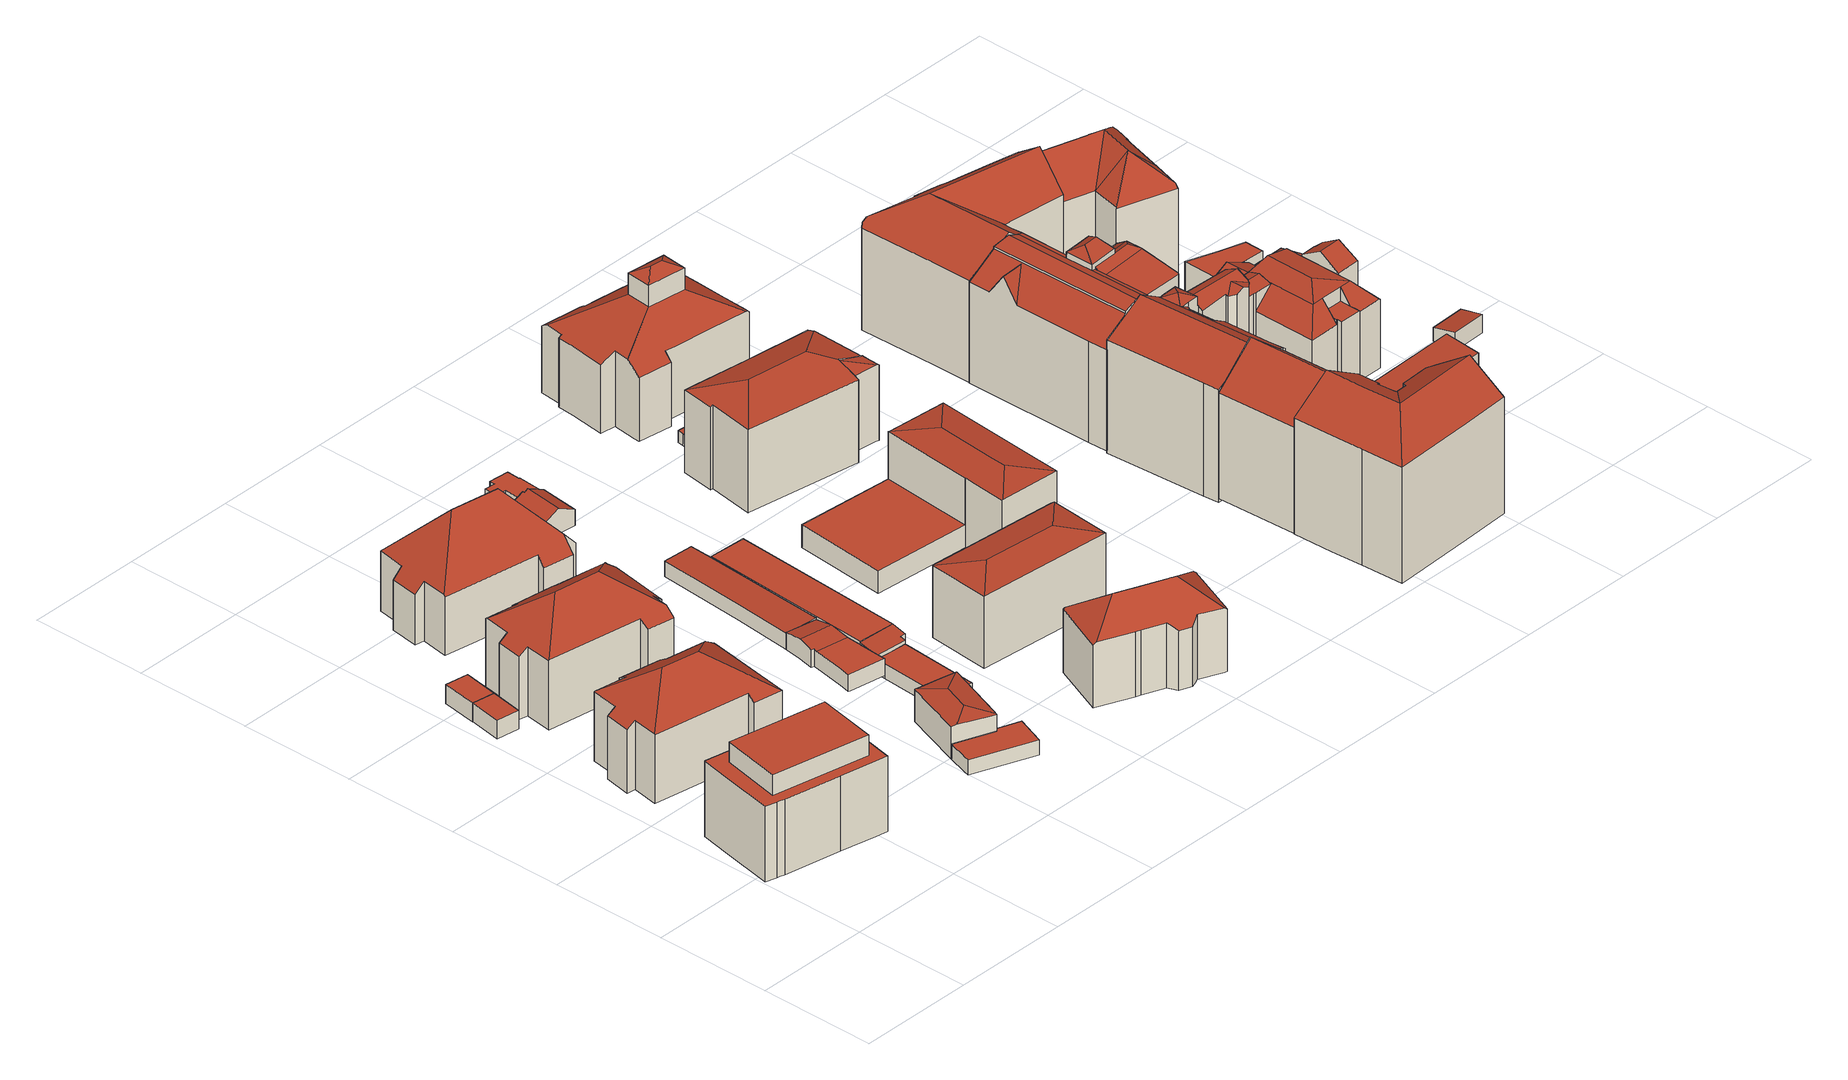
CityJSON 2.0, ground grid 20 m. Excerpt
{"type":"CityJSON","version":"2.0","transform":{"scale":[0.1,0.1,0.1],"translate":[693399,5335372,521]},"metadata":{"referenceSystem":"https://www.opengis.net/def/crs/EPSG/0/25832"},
"CityObjects":{
"building1":{"type":"Building","attributes":{"Gemeindeschluessel":"09162000","HoeheDach":"537.897","HoeheGrund":"521.420","Methode":"2000","NiedrigsteTraufeDesGebaeudes":"534.390","Geometrietyp2DReferenz":"3000","function":"31001_9998","roofType":"1000","measuredHeight":16.48,"storeysAboveGround":5},"geometry":[{"type":"MultiSurface","lod":"2","boundaries":[[[0,1,2,3,4,5]],[[6,7,8,9,10,11]],[[12,13,14,15]],[[16,17,18,19]],[[20,21,2,1]],[[22,16,19,23]],[[24,25,26,27,8,7]],[[13,28,29,4,3,2,21,30,31,25,24,7,6,11,32,14],[33,34,22,23]],[[35,36,29,28,13,12]],[[14,32,11,10,37,15]],[[30,21,20,38,39,31]],[[26,25,31,39]],[[34,17,16,22]],[[23,19,18,33]],[[1,0,5,36,35,12,15,37,10,9,8,27,26,39,38,20]],[[5,4,29,36]],[[33,18,17,34]]],"semantics":{"surfaces":[{"type":"WallSurface"},{"type":"RoofSurface"},{"type":"GroundSurface"}],"values":[0,0,0,1,0,0,0,1,0,0,0,0,0,0,2,0,0]}}]},
"building2":{"type":"Building","attributes":{"Gemeindeschluessel":"09162000","HoeheDach":"523.850","HoeheGrund":"522.362","Methode":"2000","NiedrigsteTraufeDesGebaeudes":"523.850","Geometrietyp2DReferenz":"3000","function":"31001_2000","roofType":"1000","measuredHeight":1.49},"geometry":[{"type":"MultiSurface","lod":"2","boundaries":[[[40,41,42,43,44,45]],[[46,45,44,43,47,48,49]],[[50,48,47,51]],[[52,40,45,46,49,53]],[[42,41,40,52,53,50,51]],[[51,47,43,42]],[[53,49,48,50]]],"semantics":{"surfaces":[{"type":"WallSurface"},{"type":"RoofSurface"},{"type":"GroundSurface"}],"values":[0,1,0,0,2,0,0]}}]},
"building3":{"type":"Building","attributes":{"Gemeindeschluessel":"09162000","HoeheDach":"525.530","HoeheGrund":"522.280","Methode":"2000","NiedrigsteTraufeDesGebaeudes":"525.530","Geometrietyp2DReferenz":"3000","function":"31001_2000","roofType":"1000","measuredHeight":3.25,"storeysAboveGround":1},"geometry":[{"type":"MultiSurface","lod":"2","boundaries":[[[54,55,56,57]],[[58,59,55,54]],[[56,55,59,60]],[[57,56,60,61]],[[61,58,54,57]],[[61,60,59,58]]],"semantics":{"surfaces":[{"type":"WallSurface"},{"type":"RoofSurface"},{"type":"GroundSurface"}],"values":[0,0,1,0,2,0]}}]},
"building4":{"type":"Building","attributes":{"Gemeindeschluessel":"09162000","HoeheDach":"525.530","HoeheGrund":"522.249","Methode":"2000","NiedrigsteTraufeDesGebaeudes":"525.530","Geometrietyp2DReferenz":"3000","function":"31001_2000","roofType":"1000","measuredHeight":3.28,"storeysAboveGround":1},"geometry":[{"type":"MultiSurface","lod":"2","boundaries":[[[62,55,59,63]],[[63,64,65,62]],[[65,66,55,62]],[[64,67,66,65]],[[55,66,67,59]],[[63,59,67,64]]],"semantics":{"surfaces":[{"type":"WallSurface"},{"type":"GroundSurface"},{"type":"RoofSurface"}],"values":[0,1,0,0,2,0]}}]},
"building5":{"type":"Building","attributes":{"Gemeindeschluessel":"09162000","HoeheDach":"538.590","HoeheGrund":"521.950","Methode":"2000","NiedrigsteTraufeDesGebaeudes":"532.788","Geometrietyp2DReferenz":"3000","function":"31001_1000","roofType":"3200","measuredHeight":16.64,"storeysAboveGround":2},"geometry":[{"type":"MultiSurface","lod":"2","boundaries":[[[68,69,70,71]],[[72,73,74,75]],[[70,69,76,77,78,79]],[[80,81,79,78]],[[82,83,84,85]],[[86,87,83,82]],[[88,68,89,90]],[[91,71,70,79,81,92,93,94]],[[90,89,73,72]],[[73,89,68,71,91,95,74]],[[85,84,96,97]],[[88,90,72,75,98,86,82,85,97,99,100,101,102,80,78,77,76]],[[87,95,91,94,103,96,84,83]],[[94,93,101,100,99,103]],[[102,92,81,80]],[[101,93,92,102]],[[97,96,103,99]],[[76,69,68,88]],[[74,95,87,86,98,75]]],"semantics":{"surfaces":[{"type":"RoofSurface"},{"type":"WallSurface"},{"type":"GroundSurface"}],"values":[0,1,1,1,1,1,1,0,1,0,1,2,0,1,1,1,1,1,1]}}]},
"building6":{"type":"Building","attributes":{"Gemeindeschluessel":"09162000","HoeheDach":"539.049","HoeheGrund":"521.900","Methode":"1000","NiedrigsteTraufeDesGebaeudes":"532.606","Geometrietyp2DReferenz":"3000","function":"31001_1000","roofType":"3200","measuredHeight":17.15,"storeysAboveGround":2},"geometry":[{"type":"MultiSurface","lod":"2","boundaries":[[[104,105,106,107]],[[108,109,110,111]],[[112,113,105,104]],[[114,115,116,117]],[[118,119,120,121,122,106,105,113,123,124,125]],[[126,123,113,112]],[[111,110,127,128]],[[129,130,131,132,133,134]],[[135,136,137,121,120,138]],[[139,140,109,108]],[[141,142,116,115,143,138,120,119]],[[144,122,121,137]],[[127,125,124,145,146,128]],[[147,143,115,114]],[[107,106,122,144]],[[148,149,131,130]],[[131,149,150,151,141,119,118,132]],[[152,150,149,148]],[[135,138,143,147]],[[134,133,140,139]],[[114,117,153,154,152,148,130,129,134,139,108,111,128,146,145,126,112,104,107,144,137,136,135,147]],[[145,124,123,126]],[[140,133,132,118,125,127,110,109]],[[117,116,142,153]],[[151,150,152,154,153,142,141]]],"semantics":{"surfaces":[{"type":"WallSurface"},{"type":"RoofSurface"},{"type":"GroundSurface"}],"values":[0,0,0,0,1,0,0,0,0,0,1,0,0,0,0,0,1,0,0,0,2,0,1,0,0]}}]},
"building7":{"type":"Building","attributes":{"Gemeindeschluessel":"09162000","HoeheDach":"524.156","HoeheGrund":"521.640","Methode":"1000","NiedrigsteTraufeDesGebaeudes":"524.156","Geometrietyp2DReferenz":"3000","function":"31001_2000","roofType":"1000","measuredHeight":2.52},"geometry":[{"type":"MultiSurface","lod":"2","boundaries":[[[155,156,157,158]],[[159,160,161,162]],[[159,162,163,164,165,155,158,166]],[[167,156,155,165,164,168]],[[166,169,160,159]],[[158,157,169,166]],[[161,170,168,164,163,162]],[[160,169,157,156,167,168,170,161]]],"semantics":{"surfaces":[{"type":"WallSurface"},{"type":"GroundSurface"},{"type":"RoofSurface"}],"values":[0,0,1,0,0,0,0,2]}}]},
"building8":{"type":"Building","attributes":{"Gemeindeschluessel":"09162000","HoeheDach":"540.236","HoeheGrund":"522.020","Methode":"1000","NiedrigsteTraufeDesGebaeudes":"530.617","Geometrietyp2DReferenz":"3000","function":"31001_1000","roofType":"3200","measuredHeight":18.22,"storeysAboveGround":2},"geometry":[{"type":"MultiSurface","lod":"2","boundaries":[[[171,172,173,174,175,176,177,178,179,180,181,182,183,184,185,186,187,188,189,190,191,192,193,194]],[[195,196,197,198,199,200,201,202,203]],[[183,204,205,184]],[[185,206,207,186]],[[190,200,199,191]],[[179,208,209,180]],[[174,210,211,175]],[[209,208,212,213,214,196,195,215,216]],[[188,202,201,189]],[[173,217,210,174]],[[189,201,200,190]],[[176,175,211,214,213,177]],[[191,199,198,192]],[[180,209,216,181]],[[177,213,212,178]],[[216,215,204,183,182,181]],[[186,207,203,187]],[[178,212,208,179]],[[184,205,206,185]],[[187,203,202,188]],[[172,218,217,173]],[[204,215,195,203,207,206,205]],[[171,219,218,172]],[[197,220,194,193,192,198]],[[194,220,219,171]],[[214,211,210,217,218,219,220,197,196]]],"semantics":{"surfaces":[{"type":"GroundSurface"},{"type":"RoofSurface"},{"type":"WallSurface"}],"values":[0,1,2,2,2,2,2,1,2,2,2,2,2,2,2,2,2,2,2,2,2,1,2,2,2,1]}}]},
"building9":{"type":"Building","attributes":{"Gemeindeschluessel":"09162000","HoeheDach":"527.932","HoeheGrund":"521.630","Methode":"1000","NiedrigsteTraufeDesGebaeudes":"527.085","Geometrietyp2DReferenz":"3000","function":"31001_1000","roofType":"3200","measuredHeight":6.3},"geometry":[{"type":"MultiSurface","lod":"2","boundaries":[[[221,222,223,224,225,226]],[[227,228,224,229]],[[230,226,225,231,232,233,234]],[[231,228,227,235,236,232]],[[234,233,232,236,237,164]],[[223,238,229,224]],[[239,240,241,221,226,230]],[[238,223,222,158]],[[225,224,228,231]],[[242,243,155,240,239,230,234,164]],[[155,244,245,158,222,221,241,240]],[[158,245,244,155,243,242,164,237,236,235,227,229,238]]],"semantics":{"surfaces":[{"type":"RoofSurface"},{"type":"WallSurface"},{"type":"GroundSurface"}],"values":[0,1,0,1,1,1,0,1,0,1,1,2]}}]},
"building10":{"type":"Building","attributes":{"Gemeindeschluessel":"09162000","HoeheDach":"525.619","HoeheGrund":"522.060","Methode":"2000","NiedrigsteTraufeDesGebaeudes":"524.954","Geometrietyp2DReferenz":"3000","function":"31001_2000","roofType":"1000","measuredHeight":3.56},"geometry":[{"type":"MultiSurface","lod":"2","boundaries":[[[246,247,248,249]],[[250,249,248,251,252,253]],[[252,254,255,256,257,258,259,253]],[[260,261,262,263]],[[264,265,247,246]],[[266,262,261,267]],[[251,248,247,265,268,255,254,252]],[[269,263,262,266,270,271]],[[256,255,268,260,263,269]],[[268,265,264,272,273,267,261,260]],[[273,272,264,246,249,250,253,259,258,257,271,270,266,267]],[[257,256,269,271]]],"semantics":{"surfaces":[{"type":"WallSurface"},{"type":"RoofSurface"},{"type":"GroundSurface"}],"values":[0,0,0,1,0,0,1,0,1,0,2,0]}}]},
"building11":{"type":"Building","attributes":{"Gemeindeschluessel":"09162000","HoeheDach":"524.208","HoeheGrund":"521.640","Methode":"1000","NiedrigsteTraufeDesGebaeudes":"524.208","Geometrietyp2DReferenz":"3000","function":"31001_2000","roofType":"1000","measuredHeight":2.57},"geometry":[{"type":"MultiSurface","lod":"2","boundaries":[[[274,275,276,277,278,279]],[[275,274,238,229,227,280,281,282,276]],[[229,283,284,227]],[[280,285,286,281]],[[274,279,287,238]],[[283,287,279,278,277,288,286,285,284]],[[238,287,283,229]],[[288,277,276,282,281,286]],[[227,284,285,280]]],"semantics":{"surfaces":[{"type":"WallSurface"},{"type":"GroundSurface"},{"type":"RoofSurface"}],"values":[0,1,0,0,0,2,0,0,0]}}]},
"building12":{"type":"Building","attributes":{"Gemeindeschluessel":"09162000","HoeheDach":"525.451","HoeheGrund":"521.890","Methode":"2000","NiedrigsteTraufeDesGebaeudes":"524.770","Geometrietyp2DReferenz":"3000","function":"31001_2000","roofType":"2100","measuredHeight":3.56},"geometry":[{"type":"MultiSurface","lod":"2","boundaries":[[[289,290,291,292]],[[293,294,295,296]],[[294,291,290,297,298,295]],[[292,291,294,293]],[[296,299,300,289,292,293]],[[296,295,298,299]],[[300,297,290,289]],[[299,298,297,300]]],"semantics":{"surfaces":[{"type":"WallSurface"},{"type":"RoofSurface"},{"type":"GroundSurface"}],"values":[0,0,1,0,2,0,0,0]}}]},
"building13":{"type":"Building","attributes":{"Gemeindeschluessel":"09162000","HoeheDach":"525.279","HoeheGrund":"522.070","Methode":"1000","NiedrigsteTraufeDesGebaeudes":"524.751","Geometrietyp2DReferenz":"3000","function":"31001_2000","roofType":"1000","measuredHeight":3.21},"geometry":[{"type":"MultiSurface","lod":"2","boundaries":[[[301,302,303,304,305,266]],[[306,267,307,266,305,304,308]],[[304,303,309,308]],[[306,310,311,267]],[[308,309,310,306]],[[307,267,311,312,301,266]],[[312,311,310,309,303,302,301]]],"semantics":{"surfaces":[{"type":"WallSurface"},{"type":"GroundSurface"},{"type":"RoofSurface"}],"values":[0,1,0,0,0,0,2]}}]},
"building14":{"type":"Building","attributes":{"Gemeindeschluessel":"09162000","HoeheDach":"525.520","HoeheGrund":"522.050","Methode":"1000","NiedrigsteTraufeDesGebaeudes":"525.520","Geometrietyp2DReferenz":"3000","function":"31001_1000","roofType":"1000","measuredHeight":3.47},"geometry":[{"type":"MultiSurface","lod":"2","boundaries":[[[313,314,315,316]],[[316,315,297,317]],[[318,319,313,316,317]],[[317,297,320,318]],[[319,321,314,313]],[[297,315,314,321,320]],[[318,320,321,319]]],"semantics":{"surfaces":[{"type":"WallSurface"},{"type":"GroundSurface"},{"type":"RoofSurface"}],"values":[0,0,1,0,0,2,0]}}]},
"building15":{"type":"Building","attributes":{"Gemeindeschluessel":"09162000","HoeheDach":"526.370","HoeheGrund":"522.176","Methode":"2000","NiedrigsteTraufeDesGebaeudes":"524.894","Geometrietyp2DReferenz":"3000","function":"31001_2000","roofType":"3100","measuredHeight":4.19},"geometry":[{"type":"MultiSurface","lod":"2","boundaries":[[[322,323,324,325]],[[326,327,325,324]],[[328,329,330,331]],[[332,333,322,325,327,328,331]],[[332,334,335,333]],[[323,335,334,336,337,326,324]],[[323,322,333,335]],[[330,329,337,336]],[[332,331,330,336,334]],[[328,327,326,337,329]]],"semantics":{"surfaces":[{"type":"WallSurface"},{"type":"GroundSurface"},{"type":"RoofSurface"}],"values":[0,0,0,1,0,2,0,2,0,0]}}]},
"building16":{"type":"Building","attributes":{"Gemeindeschluessel":"09162000","HoeheDach":"524.532","HoeheGrund":"522.032","Methode":"1000","NiedrigsteTraufeDesGebaeudes":"524.532","Geometrietyp2DReferenz":"3000","function":"31001_2000","roofType":"1000","measuredHeight":2.5,"storeysAboveGround":1},"geometry":[{"type":"MultiSurface","lod":"2","boundaries":[[[338,339,340,341]],[[342,343,344,345,340,339,346,347,348,349]],[[350,345,344,351]],[[352,346,339,338]],[[351,353,354,355,356,357,352,338,341,350]],[[341,340,345,350]],[[355,349,348,356]],[[357,347,346,352]],[[356,348,347,357]],[[351,344,343,353]],[[353,343,342,354]],[[354,342,349,355]]],"semantics":{"surfaces":[{"type":"WallSurface"},{"type":"RoofSurface"},{"type":"GroundSurface"}],"values":[0,1,0,0,2,0,0,0,0,0,0,0]}}]},
"building17":{"type":"Building","attributes":{"Gemeindeschluessel":"09162000","HoeheDach":"536.720","HoeheGrund":"521.700","Methode":"2000","NiedrigsteTraufeDesGebaeudes":"531.224","Geometrietyp2DReferenz":"3000","function":"31001_1000","roofType":"3200","measuredHeight":15.02,"storeysAboveGround":2},"geometry":[{"type":"MultiSurface","lod":"2","boundaries":[[[358,359,360,361,362,363]],[[364,365,366,367,368,369]],[[370,371,366,365,364,372,373,374,375,376,377,378,362,361,360,379,380,381,382,383,384,385,386,387]],[[360,359,388,379]],[[381,389,390,382]],[[385,384,383,391,392,393]],[[382,390,391,383]],[[394,395,396,397,398]],[[387,396,395,370]],[[373,372,399,400,401,374]],[[402,403,401,400,399,369,368,367,394,398,404,405]],[[377,376,402,405,406,378]],[[374,401,403,375]],[[388,407,389,381,380,379]],[[405,404,358,363,406]],[[378,406,363,362]],[[397,396,387,386,385,393]],[[375,403,402,376]],[[371,370,395,394,367,366]],[[364,369,399,372]],[[404,398,397,393,392,391,390,389,407,388,359,358]]],"semantics":{"surfaces":[{"type":"WallSurface"},{"type":"GroundSurface"},{"type":"RoofSurface"}],"values":[0,0,1,0,0,0,0,2,0,0,2,0,0,0,2,0,0,0,0,0,2]}}]},
"building18":{"type":"Building","attributes":{"Gemeindeschluessel":"09162000","HoeheDach":"535.190","HoeheGrund":"521.720","Methode":"1000","NiedrigsteTraufeDesGebaeudes":"534.141","Geometrietyp2DReferenz":"3000","function":"31001_1000","roofType":"3200","measuredHeight":13.47,"storeysAboveGround":4},"geometry":[{"type":"MultiSurface","lod":"2","boundaries":[[[408,409,410]],[[411,412,413,414]],[[415,416,412,411]],[[417,418,416,415]],[[419,420,410,421]],[[408,422,413,412,416,418,409]],[[419,421,423,417,415,411,414]],[[420,422,408,410]],[[414,413,420,419]],[[423,409,418,417]],[[421,410,409,423]],[[420,413,422]]],"semantics":{"surfaces":[{"type":"RoofSurface"},{"type":"WallSurface"},{"type":"GroundSurface"}],"values":[0,1,1,1,1,0,2,0,1,1,1,0]}}]},
"building19":{"type":"Building","attributes":{"Gemeindeschluessel":"09162000","HoeheDach":"523.930","HoeheGrund":"522.330","Methode":"2000","NiedrigsteTraufeDesGebaeudes":"523.040","Geometrietyp2DReferenz":"3000","function":"51009_1610","roofType":"1000","measuredHeight":1.6},"geometry":[{"type":"MultiSurface","lod":"2","boundaries":[[[424,425,426,427,428,429]],[[424,429,430,431,432]],[[430,433,434,435,436,431]],[[433,428,427,434]],[[432,437,425,424]],[[435,426,425,437,436]],[[431,436,437,432]],[[429,428,433,430]],[[435,434,427,426]]],"semantics":{"surfaces":[{"type":"WallSurface"},{"type":"GroundSurface"},{"type":"RoofSurface"}],"values":[0,1,0,2,0,2,0,0,0]}}]},
"building20":{"type":"Building","attributes":{"Gemeindeschluessel":"09162000","HoeheDach":"535.107","HoeheGrund":"522.230","Methode":"1000","NiedrigsteTraufeDesGebaeudes":"526.088","Geometrietyp2DReferenz":"3000","function":"31001_1000","roofType":"1000","measuredHeight":12.88,"storeysAboveGround":4},"geometry":[{"type":"MultiSurface","lod":"2","boundaries":[[[438,439,440,441,442,443]],[[444,445,438,446,447,448]],[[449,450,451,452]],[[453,445,444,448,454,455,456,457,449,452,458,459]],[[446,443,442,441,460,461,462,463,464,447]],[[438,443,446]],[[456,462,465,466,457]],[[465,462,461,451]],[[465,451,450,466]],[[445,453,459,440,439,438]],[[447,464,463,462,456,455,454,448]],[[457,466,450,449]],[[441,440,460]],[[460,440,459,458,452,451,461]]],"semantics":{"surfaces":[{"type":"RoofSurface"},{"type":"WallSurface"},{"type":"GroundSurface"}],"values":[0,1,1,2,0,0,1,1,0,1,1,1,0,1]}}]},
"building21":{"type":"Building","attributes":{"Gemeindeschluessel":"09162000","HoeheDach":"525.175","HoeheGrund":"522.380","Methode":"1000","NiedrigsteTraufeDesGebaeudes":"525.175","Geometrietyp2DReferenz":"3000","function":"51009_1610","roofType":"1000","measuredHeight":2.79},"geometry":[{"type":"MultiSurface","lod":"2","boundaries":[[[467,468,469,470]],[[471,472,473,474]],[[475,467,470,471,474]],[[474,473,476,475]],[[470,469,472,471]],[[473,472,469,468,476]],[[475,476,468,467]]],"semantics":{"surfaces":[{"type":"WallSurface"},{"type":"GroundSurface"},{"type":"RoofSurface"}],"values":[0,0,1,0,0,2,0]}}]},
"building22":{"type":"Building","attributes":{"Gemeindeschluessel":"09162000","HoeheDach":"523.765","HoeheGrund":"521.680","Methode":"1000","NiedrigsteTraufeDesGebaeudes":"523.765","Geometrietyp2DReferenz":"3000","function":"51009_1610","roofType":"1000","measuredHeight":2.08},"geometry":[{"type":"MultiSurface","lod":"2","boundaries":[[[477,478,479,480,481,482]],[[483,484,485,486,487,488,489,482,481,480,490,491,492]],[[488,493,494,489]],[[495,496,493,488,487,486]],[[485,497,495,486]],[[480,479,498,490]],[[484,483,499,500,497,485]],[[501,502,492,491,490,498]],[[489,494,477,482]],[[500,499,502,501,498,479,478,477,494,493,496,495,497]],[[492,502,499,483]]],"semantics":{"surfaces":[{"type":"WallSurface"},{"type":"GroundSurface"},{"type":"RoofSurface"}],"values":[0,1,0,0,0,0,0,0,0,2,0]}}]},
"building23":{"type":"Building","attributes":{"Gemeindeschluessel":"09162000","HoeheDach":"537.560","HoeheGrund":"521.250","Methode":"2000","NiedrigsteTraufeDesGebaeudes":"535.374","Geometrietyp2DReferenz":"3000","function":"31001_9998","roofType":"3200","measuredHeight":16.31,"storeysAboveGround":4},"geometry":[{"type":"MultiSurface","lod":"2","boundaries":[[[503,504,505,506,507,508]],[[509,510,503,508,511]],[[512,513,509,511,514,515]],[[505,504,516,517,518,519,520,521,522,523,524,525,526,506]],[[526,527,507,506]],[[521,528,529,522]],[[504,503,510,516]],[[522,529,530,523]],[[523,530,531,524]],[[525,532,527,526]],[[514,511,508,507,527,532,531]],[[532,525,524,531]],[[518,513,512,519]],[[520,519,512,515,528,521]],[[515,514,531,530,529,528]],[[513,518,517,516,510,509]]],"semantics":{"surfaces":[{"type":"WallSurface"},{"type":"RoofSurface"},{"type":"GroundSurface"}],"values":[0,1,1,2,0,0,0,0,0,0,1,0,0,0,1,0]}}]},
"building24":{"type":"Building","attributes":{"Gemeindeschluessel":"09162000","HoeheDach":"543.000","HoeheGrund":"521.900","Methode":"2000","NiedrigsteTraufeDesGebaeudes":"532.921","Geometrietyp2DReferenz":"3000","function":"31001_1000","roofType":"2100","measuredHeight":21.1,"storeysAboveGround":2},"geometry":[{"type":"MultiSurface","lod":"2","boundaries":[[[533,534,535]],[[536,537,538,539,540,541]],[[542,543,544,545]],[[546,547,548,549,550,551,552,553,554]],[[555,556,557,558,559,544,543,560,561,562]],[[563,564,556,555,565,566,567,568]],[[557,535,534,558]],[[569,570,571,572,573,574]],[[575,576,577]],[[558,553,552,578,579,580,541,540,539,581,582,559]],[[551,550,549,548,583,584,585,586,587,588,578,552]],[[565,555,562,589]],[[590,591,592,593,583,548,547,546,594,595,574,573]],[[544,559,582,581,596,597,598,545]],[[575,577,533,535]],[[558,534,576,553]],[[571,570,563,568]],[[554,575,535,557]],[[562,561,560,543,542,599,600,589]],[[580,579,578,588,601,602,536,541]],[[553,576,575,554]],[[533,577,576,534]],[[570,569,574,595,594,546,554,557,556,564,563]],[[587,586,585,584,583,593,592,591,590,573,572,571,568,567,566,565,589,600,599,542,545,598,597,596,538,537,536,602,601,588]],[[596,581,539,538]]],"semantics":{"surfaces":[{"type":"RoofSurface"},{"type":"WallSurface"},{"type":"GroundSurface"}],"values":[0,1,1,0,0,1,1,1,0,0,1,1,1,1,0,1,1,1,1,1,1,0,0,2,1]}}]},
"building25":{"type":"Building","attributes":{"Gemeindeschluessel":"09162000","HoeheDach":"536.547","HoeheGrund":"522.280","Methode":"2000","NiedrigsteTraufeDesGebaeudes":"535.312","Geometrietyp2DReferenz":"3000","function":"51009_1610","roofType":"2100","measuredHeight":14.27},"geometry":[{"type":"MultiSurface","lod":"2","boundaries":[[[603,604,605,606,607,608]],[[609,610,611,612,606,605]],[[613,614,615,616,608,607,606,612,611]],[[617,604,603]],[[616,615,614,618,619,617,603,608]],[[620,618,614,613,611,610]],[[617,619,618,620,610,609,605,604]]],"semantics":{"surfaces":[{"type":"WallSurface"},{"type":"GroundSurface"},{"type":"RoofSurface"}],"values":[0,0,1,2,0,0,2]}}]},
"building26":{"type":"Building","attributes":{"Gemeindeschluessel":"09162000","HoeheDach":"546.681","HoeheGrund":"522.590","Methode":"1000","NiedrigsteTraufeDesGebaeudes":"540.750","Geometrietyp2DReferenz":"3000","function":"31001_1000","roofType":"3100","measuredHeight":24.09,"storeysAboveGround":4},"geometry":[{"type":"MultiSurface","lod":"2","boundaries":[[[621,622,623,624]],[[625,623,622,626]],[[624,623,625,627,628,629]],[[630,631,628,627,625,626]],[[631,632,629,628]],[[632,621,624,629]],[[631,630,626,622,621,632]]],"semantics":{"surfaces":[{"type":"RoofSurface"},{"type":"WallSurface"},{"type":"GroundSurface"}],"values":[0,1,1,2,1,0,1]}}]},
"building27":{"type":"Building","attributes":{"Gemeindeschluessel":"09162000","HoeheDach":"547.041","HoeheGrund":"522.530","Methode":"2000","NiedrigsteTraufeDesGebaeudes":"541.243","Geometrietyp2DReferenz":"3000","function":"31001_1000","roofType":"3100","measuredHeight":24.51,"storeysAboveGround":4},"geometry":[{"type":"MultiSurface","lod":"2","boundaries":[[[633,634,635,636]],[[637,638,639,640,641,642,643,644,645,646,647,648,649,650,651,633,636,652,653,654,655]],[[656,657,658,659,660,661,662,663,664]],[[660,659,647,646,645,661]],[[653,652,636,635,665,666]],[[638,637,655,667,668,669]],[[644,662,661,645]],[[643,663,662,644]],[[670,671,634,633,651,650]],[[667,655,654,653,666,672]],[[668,667,672,673,657,669]],[[674,675,669,657,656,664,676]],[[673,672,666,665,635,634,671,670,677,658,657]],[[676,664,663,643,642,641]],[[640,639,675,674,676,641]],[[658,677,670,650,649,648,647,659]],[[638,669,675,639]]],"semantics":{"surfaces":[{"type":"WallSurface"},{"type":"GroundSurface"},{"type":"RoofSurface"}],"values":[0,1,2,0,0,0,0,0,0,0,2,2,2,0,0,0,0]}}]},
"building28":{"type":"Building","attributes":{"Gemeindeschluessel":"09162000","HoeheDach":"546.860","HoeheGrund":"522.188","Methode":"2000","NiedrigsteTraufeDesGebaeudes":"538.698","Geometrietyp2DReferenz":"3000","function":"31001_1000","roofType":"3100","measuredHeight":24.67,"storeysAboveGround":4},"geometry":[{"type":"MultiSurface","lod":"2","boundaries":[[[678,679,680,681,682,683,684]],[[685,686,687,688]],[[689,690,691,692]],[[693,694,695,696,697,698,699]],[[697,696,700,701,702,703,704]],[[688,692,705,706]],[[688,687,707,689,692]],[[708,709,710,711]],[[699,698,712,713]],[[714,715,716,717,718,685]],[[716,715,693,699]],[[719,720,721,722,723]],[[695,694,724,688]],[[725,726,702,701,727,706,705]],[[728,718,717]],[[729,690,689,707,730]],[[731,732,686,685,718,728]],[[681,680,733,734,731]],[[700,695,688,706,727]],[[735,736,737]],[[714,724,694,738]],[[721,720,739,740]],[[710,741,742,711]],[[740,739,729,730]],[[693,743,738,694]],[[744,745,746,747]],[[683,682,748,728,717,716]],[[749,747,746,750,735,737,751]],[[752,749,751,708,711,742,713,712,704,703]],[[737,736,750,746,745,709,708,751]],[[715,743,693]],[[744,678,684,741,710,709,745]],[[728,748,731]],[[719,723,753,754]],[[696,695,700]],[[741,684,683,716,699,713,742]],[[720,719,754,755,756,679,678,744,747,749,752,726,725,691,690,729,739]],[[756,755,757,734,733]],[[704,712,698,697]],[[732,687,686]],[[750,736,735]],[[731,748,682,681]],[[688,724,714,685]],[[731,734,757,753,723,722,732]],[[714,738,743,715]],[[754,753,757,755]],[[752,703,702,726]],[[725,705,692,691]],[[740,730,707,687,732,722,721]],[[756,733,680,679]],[[727,701,700]]],"semantics":{"surfaces":[{"type":"WallSurface"},{"type":"RoofSurface"},{"type":"GroundSurface"}],"values":[0,1,0,0,1,1,1,0,1,0,0,0,0,0,0,0,1,1,1,1,1,0,1,0,1,0,1,0,0,1,1,0,0,0,0,1,2,0,0,1,1,0,0,1,1,0,0,0,1,0,0]}}]},
"building29":{"type":"Building","attributes":{"Gemeindeschluessel":"09162000","HoeheDach":"545.110","HoeheGrund":"521.932","Methode":"2000","NiedrigsteTraufeDesGebaeudes":"533.681","Geometrietyp2DReferenz":"3000","function":"31001_1000","roofType":"3100","measuredHeight":23.18,"storeysAboveGround":4},"geometry":[{"type":"MultiSurface","lod":"2","boundaries":[[[758,759,760,761,762,763,764,765,766,767,768,769,770,771,772,773,774,775,776,777,778,779,780,781,782,783,784,785,786,787,788,789,790,791,792,793,794,795]],[[796,797,773,772]],[[798,799,800,801,802,803,804,805]],[[790,789,806,804,803]],[[783,807,808,784]],[[809,810,811,812,813]],[[814,815,816,817,818,819,820,821,822,823]],[[770,824,825,771]],[[775,821,820,776]],[[770,769,826,827,824]],[[828,829,830,800,831]],[[784,808,832,785]],[[772,771,825,833,796]],[[765,834,835,766]],[[836,823,822]],[[822,837,838,839,836]],[[760,840,841,761]],[[842,843,844,845,846,847]],[[845,835,834,848,849,798,850,846]],[[796,833,851,852,853,854,844,843,855,856,857,797]],[[836,839,858,859]],[[842,847,806,789,788,787,860]],[[759,861,809,813,840,760]],[[826,769,768,853,852]],[[787,786,862,863,864,865,860]],[[765,764,831,866,834]],[[810,867,802,801]],[[792,868,869,793]],[[782,781,815,814,870,871]],[[847,846,850,805,804,806]],[[764,763,872,873,828,831]],[[830,811,810,801,800]],[[807,871,870,874,832,808]],[[827,826,852,851]],[[798,805,850]],[[864,863,839,838]],[[782,871,807,783]],[[767,766,835,845,844,854]],[[875,876,877,878,879]],[[843,842,860,865,855]],[[848,799,849]],[[880,881,869,868,878,877]],[[870,814,823,882,874]],[[791,790,803,802,867]],[[800,799,848,866,831]],[[883,880,877,876]],[[758,795,883,876,875,884]],[[777,819,818,778]],[[792,791,867,879,878,868]],[[864,838,856,855,865]],[[812,811,885]],[[776,820,819,777]],[[762,886,872,763]],[[839,863,862,858]],[[821,837,822]],[[812,840,813]],[[778,818,817,779]],[[795,794,881,880,883]],[[779,817,816,780]],[[773,797,857,774]],[[859,882,823,836]],[[828,873,829]],[[861,759,758,884]],[[885,811,830,887]],[[861,884,875,879,867,810,809]],[[872,886,841,840,812,885,887,829,873]],[[775,774,857,856,838,837,821]],[[827,851,833,825,824]],[[780,816,815,781]],[[793,869,881,794]],[[767,854,853,768]],[[849,799,798]],[[761,841,886,762]],[[785,832,874,882,859,858,862,786]],[[887,830,829]],[[848,834,866]]],"semantics":{"surfaces":[{"type":"GroundSurface"},{"type":"WallSurface"},{"type":"RoofSurface"}],"values":[0,1,2,1,1,2,2,1,1,1,2,1,1,1,1,2,1,1,2,2,2,1,1,1,1,1,2,1,1,2,1,2,2,2,1,2,1,1,1,2,1,2,2,1,2,2,1,1,1,1,1,1,1,2,1,1,1,1,1,1,1,1,1,1,2,2,1,2,1,1,1,1,1,1,1,1]}}]},
"building30":{"type":"Building","attributes":{"Gemeindeschluessel":"09162000","HoeheDach":"545.186","HoeheGrund":"522.270","Methode":"2000","NiedrigsteTraufeDesGebaeudes":"539.938","Geometrietyp2DReferenz":"3000","function":"31001_1000","roofType":"3100","measuredHeight":22.92,"storeysAboveGround":4},"geometry":[{"type":"MultiSurface","lod":"2","boundaries":[[[888,889,890,891,892,893,894,895,896,897,898,899,900,901,902,903,904,905,906,907,908,909,910]],[[911,890,889,888,912,913]],[[894,914,915,895]],[[916,917,918,911,913,919,920]],[[904,921,922,905]],[[909,923,924,910]],[[925,921,904,903,902,926]],[[927,896,895,915]],[[908,928,923,909]],[[890,911,918,891]],[[896,927,929,897]],[[930,931,920,925,926,932,933,934]],[[929,927,915,914,916,920,931,930]],[[910,924,912,888]],[[935,936,907,906,905,922]],[[893,892,891,918,917,916,914,894]],[[920,919,913,912,924,923,928,936,935,922,921,925]],[[907,936,928,908]],[[898,897,929,930,934,899]],[[901,932,926,902]],[[934,933,932,901,900,899]]],"semantics":{"surfaces":[{"type":"GroundSurface"},{"type":"WallSurface"},{"type":"RoofSurface"}],"values":[0,1,1,2,1,1,1,1,1,1,1,2,2,1,1,1,2,1,1,1,1]}}]},
"building31":{"type":"Building","attributes":{"Gemeindeschluessel":"09162000","HoeheDach":"525.257","HoeheGrund":"521.754","Methode":"1000","NiedrigsteTraufeDesGebaeudes":"524.603","Geometrietyp2DReferenz":"3000","function":"31001_2000","roofType":"1000","measuredHeight":3.5},"geometry":[{"type":"MultiSurface","lod":"2","boundaries":[[[937,938,939,940]],[[941,942,939,938]],[[937,940,943,944]],[[939,942,943,940]],[[942,941,944,943]],[[937,944,941,938]]],"semantics":{"surfaces":[{"type":"GroundSurface"},{"type":"WallSurface"},{"type":"RoofSurface"}],"values":[0,1,1,1,2,1]}}]},
"building32":{"type":"Building","attributes":{"Gemeindeschluessel":"09162000","HoeheDach":"535.170","HoeheGrund":"522.013","Methode":"2000","NiedrigsteTraufeDesGebaeudes":"531.640","Geometrietyp2DReferenz":"3000","function":"31001_1000","roofType":"3100","measuredHeight":13.16,"storeysAboveGround":3},"geometry":[{"type":"MultiSurface","lod":"2","boundaries":[[[945,946,947]],[[948,949,950,951]],[[952,953,954,955]],[[956,951,950,957,946,945,958,959]],[[960,961,947]],[[962,953,952,961,960,963]],[[949,964,957,950]],[[948,962,963,964,949]],[[955,954,965,966]],[[959,958,966,965]],[[957,964,963,960,947,946]],[[953,962,948,951,956,959,965,954]],[[955,966,958,945,947,961,952]]],"semantics":{"surfaces":[{"type":"WallSurface"},{"type":"RoofSurface"},{"type":"GroundSurface"}],"values":[0,0,0,0,0,0,1,0,0,0,1,2,1]}}]},
"building33":{"type":"Building","attributes":{"Gemeindeschluessel":"09162000","HoeheDach":"544.350","HoeheGrund":"522.390","Methode":"2000","NiedrigsteTraufeDesGebaeudes":"539.340","Geometrietyp2DReferenz":"3000","function":"31001_1000","roofType":"3200","measuredHeight":21.96,"storeysAboveGround":4},"geometry":[{"type":"MultiSurface","lod":"2","boundaries":[[[967,968,969,970]],[[967,970,971,972,973,974,975,976,977,978,979,980,981,982,983,984,985,986,987,988]],[[984,989,990,985]],[[991,992,993,994,995,996]],[[997,998,999]],[[1000,969,968,1001,1002,992,997]],[[1003,1000,997]],[[995,994,1004,981,980,979]],[[973,1005,1006,974]],[[1007,998,997,992,991]],[[983,1008,989,984]],[[978,996,995,979]],[[1005,973,972,971,970,969,1000,1003]],[[993,992,1002,1009,990,989,1008,1010,1004,994]],[[1006,999,998,1007,977,976,975,974]],[[988,1001,968,967]],[[1002,1001,988,987,986,1009]],[[977,1007,991,996,978]],[[985,990,1009,986]],[[1010,1008,983,982,981,1004]],[[1005,1003,997,999,1006]]],"semantics":{"surfaces":[{"type":"WallSurface"},{"type":"GroundSurface"},{"type":"RoofSurface"}],"values":[0,1,0,2,2,2,2,0,0,2,0,0,0,2,0,0,0,0,0,0,2]}}]},
"building34":{"type":"Building","attributes":{"Gemeindeschluessel":"09162000","HoeheDach":"529.540","HoeheGrund":"522.047","Methode":"2000","NiedrigsteTraufeDesGebaeudes":"529.540","Geometrietyp2DReferenz":"3000","function":"31001_2000","roofType":"1000","measuredHeight":7.49},"geometry":[{"type":"MultiSurface","lod":"2","boundaries":[[[1011,1012,1013,1014]],[[1015,1016,1017,1018]],[[1019,1020,1016,1015]],[[1021,1022,1020,1019]],[[1018,1017,1023,1024]],[[1013,1024,1023,1014]],[[1012,1021,1019,1015,1018,1024,1013]],[[1011,1014,1023,1017,1016,1020,1022]],[[1022,1021,1012,1011]]],"semantics":{"surfaces":[{"type":"WallSurface"},{"type":"RoofSurface"},{"type":"GroundSurface"}],"values":[0,0,0,0,0,0,1,2,0]}}]},
"building35":{"type":"Building","attributes":{"Gemeindeschluessel":"09162000","HoeheDach":"524.772","HoeheGrund":"521.601","Methode":"1000","NiedrigsteTraufeDesGebaeudes":"523.942","Geometrietyp2DReferenz":"3000","function":"31001_2000","roofType":"2100","measuredHeight":3.17},"geometry":[{"type":"MultiSurface","lod":"2","boundaries":[[[1025,1026,1027,1028]],[[1026,1029,1030,1027]],[[1025,1031,1029,1026]],[[1032,1028,1027,1030]],[[1031,1025,1028,1032]],[[1032,1030,1029,1031]]],"semantics":{"surfaces":[{"type":"WallSurface"},{"type":"GroundSurface"},{"type":"RoofSurface"}],"values":[0,0,1,2,0,0]}}]}
},
"vertices":[
[195,144,4],[215,140,4],[215,140,134],[195,144,134],[133,156,134],[133,156,4],[32,325,134],[49,322,134],[49,322,4],[32,325,4],[31,325,4],[31,325,134],[22,178,4],[22,178,134],[3,183,134],[3,183,4],[198,161,169],[219,264,169],[52,297,169],[31,194,169],[244,284,4],[244,284,134],[198,161,134],[31,194,134],[57,320,134],[130,306,134],[130,306,4],[57,320,4],[27,177,134],[35,175,134],[224,287,134],[147,303,134],[20,271,134],[52,297,134],[219,264,134],[27,177,4],[35,175,4],[20,271,4],[224,287,4],[147,303,4],
[147,303,14],[150,321,14],[155,350,14],[155,350,29],[150,321,29],[147,303,29],[146,303,29],[156,354,29],[142,357,29],[130,306,29],[142,357,14],[156,354,14],[146,303,14],[130,306,14],
[54,751,13],[54,751,45],[45,695,45],[45,695,13],[15,757,13],[15,757,45],[6,701,45],[6,701,13],
[54,751,12],[15,757,12],[24,817,12],[64,811,12],[64,811,45],[24,817,45],
[255,379,118],[279,531,118],[262,533,129],[185,476,176],[207,401,9],[207,401,127],[40,428,127],[40,428,9],[279,531,9],[262,533,9],[193,544,9],[193,544,129],[196,560,9],[196,560,118],[32,475,9],[32,475,118],[40,520,118],[40,520,9],[47,473,9],[47,473,128],[255,379,9],[205,387,118],[205,387,9],[120,487,176],[122,572,118],[119,556,129],[63,565,129],[40,429,128],[54,518,128],[54,518,9],[40,429,9],[61,565,9],[63,565,9],[119,556,9],[122,572,9],[61,565,128],
[195,805,9],[195,805,117],[232,800,117],[232,800,9],[68,715,9],[68,715,117],[75,760,117],[75,760,9],[157,809,9],[157,809,118],[322,720,9],[322,720,117],[312,662,117],[312,662,9],[155,725,180],[235,714,180],[315,774,128],[315,776,126],[231,790,125],[156,798,126],[97,806,127],[97,803,128],[156,798,9],[90,758,128],[90,758,9],[77,666,9],[243,641,9],[243,641,128],[77,666,129],[76,666,128],[76,666,9],[315,769,9],[315,774,9],[315,776,9],[315,769,128],[83,712,9],[83,712,128],[293,636,129],[297,665,129],[329,766,117],[231,790,9],[97,806,9],[97,803,9],[329,766,9],[242,626,9],[242,626,117],[290,619,116],[290,619,117],[290,619,9],[297,665,9],[293,636,9],
[478,168,6],[478,168,32],[480,174,32],[480,174,6],[502,108,6],[502,108,32],[396,149,32],[396,149,6],[399,158,6],[410,194,6],[412,193,6],[521,159,6],[412,193,32],[410,194,32],[521,159,32],[399,158,32],
[367,958,10],[351,961,10],[345,924,10],[367,920,10],[359,870,10],[338,873,10],[337,873,10],[334,852,10],[281,861,10],[284,874,10],[116,901,10],[116,903,10],[123,948,10],[107,951,10],[115,1000,10],[131,998,10],[138,1045,10],[194,1036,10],[197,1052,10],[239,1046,10],[272,1040,10],[269,1024,10],[364,1009,10],[374,1008,10],[198,963,192],[282,950,192],[364,1009,114],[269,1024,114],[272,1040,96],[239,1046,96],[197,1052,97],[194,1036,115],[138,1045,114],[123,948,113],[107,951,96],[115,1000,96],[131,998,113],[281,861,96],[284,874,111],[367,920,96],[359,870,96],[334,852,96],[337,873,120],[338,873,120],[116,903,114],[116,901,111],[345,924,120],[351,961,120],[367,958,103],[374,1008,103],
[478,170,61],[480,174,61],[519,282,61],[519,283,61],[471,255,69],[455,211,69],[491,289,6],[491,289,61],[519,283,6],[418,191,63],[447,297,61],[446,297,61],[431,255,61],[410,194,61],[447,297,6],[446,297,6],[431,255,6],[519,282,6],[470,171,61],[478,168,61],[478,169,61],[418,191,6],[470,171,6],[478,169,6],[478,170,6],
[499,417,11],[499,417,40],[498,402,40],[498,402,11],[436,412,11],[436,412,40],[433,413,40],[433,413,11],[437,431,40],[447,486,40],[448,492,41],[448,492,11],[447,486,11],[437,431,11],[504,510,46],[506,541,40],[453,551,40],[448,519,46],[501,452,11],[501,452,40],[453,551,11],[506,541,11],[502,477,40],[443,493,41],[448,519,11],[443,493,11],[502,477,11],[504,510,11],
[545,276,6],[554,409,6],[554,413,6],[554,413,32],[554,409,32],[545,276,32],[498,402,6],[499,417,6],[524,415,6],[519,283,32],[491,289,32],[498,402,32],[499,417,32],[519,282,32],[524,415,32],
[564,422,9],[564,422,40],[555,423,40],[555,423,9],[554,413,9],[554,413,38],[499,417,38],[499,417,9],[566,448,45],[501,452,44],[501,452,9],[566,448,9],
[453,551,38],[462,649,38],[474,803,38],[474,803,11],[462,649,11],[519,755,11],[456,550,11],[521,795,11],[521,795,43],[519,755,43],[506,541,43],[456,550,38],
[519,755,10],[519,755,45],[583,751,45],[583,751,10],[566,448,10],[501,452,10],[506,541,10],[501,452,45],[506,541,45],
[432,1061,12],[432,1061,39],[455,1059,50],[455,1059,12],[455,1055,50],[455,1055,12],[491,1051,12],[491,1051,39],[483,984,39],[483,984,12],[424,991,12],[431,1058,12],[424,991,39],[431,1058,39],[453,988,54],[461,1055,54],
[494,1123,10],[494,1123,35],[493,1100,35],[493,1100,10],[457,1094,35],[455,1055,35],[491,1051,35],[494,1100,35],[459,1126,35],[459,1117,35],[440,1118,35],[438,1095,35],[494,1100,10],[491,1051,10],[459,1126,10],[455,1055,10],[457,1094,10],[438,1095,10],[440,1118,10],[459,1117,10],
[682,222,118],[739,200,118],[739,200,7],[682,222,7],[679,223,7],[679,223,116],[777,62,7],[787,66,7],[794,69,7],[794,69,119],[787,66,115],[777,62,109],[838,51,7],[834,52,7],[756,70,7],[752,80,7],[749,87,7],[711,102,7],[702,105,7],[646,128,7],[641,130,7],[790,181,7],[791,184,7],[795,194,7],[803,197,7],[849,178,7],[843,163,7],[842,160,7],[872,147,7],[876,146,7],[790,181,117],[795,194,106],[803,197,102],[849,178,102],[843,163,115],[842,160,117],[834,52,118],[838,51,115],[876,146,115],[872,147,118],[806,118,157],[756,70,109],[752,80,115],[749,87,119],[702,105,119],[711,102,119],[711,156,157],[646,128,119],[641,130,115],[791,184,115],
[669,362,142],[620,420,131],[611,313,131],[851,401,7],[851,401,131],[856,400,131],[856,400,7],[752,409,7],[752,409,132],[635,419,7],[635,419,131],[847,293,7],[847,293,131],[611,313,7],[798,351,142],[620,420,7],
[807,439,13],[807,439,20],[815,439,20],[815,439,29],[854,435,29],[854,435,13],[851,401,13],[752,409,13],[755,444,13],[851,401,29],[812,404,29],[812,404,20],[752,409,20],[755,444,20],
[915,449,132],[922,524,132],[935,685,132],[877,636,141],[868,529,141],[867,506,141],[809,457,12],[915,449,12],[809,457,132],[808,457,132],[808,457,12],[659,707,12],[659,707,51],[828,694,51],[828,694,12],[922,524,12],[813,513,12],[815,533,12],[815,534,12],[645,548,12],[829,693,12],[935,685,12],[829,693,132],[828,694,132],[815,534,132],[815,533,132],[813,513,132],[815,534,51],[645,548,51],
[854,435,14],[854,435,42],[906,431,42],[906,431,14],[903,396,14],[903,396,42],[856,400,42],[856,400,14],[851,401,14],[851,401,42],
[740,1001,28],[741,1003,28],[742,1011,28],[742,1011,7],[741,1003,7],[740,1001,7],[815,954,7],[725,965,7],[719,966,7],[726,973,7],[731,980,7],[732,982,7],[737,991,7],[743,1021,7],[748,1021,7],[821,1012,7],[732,982,28],[737,991,28],[726,973,28],[731,980,28],[719,966,28],[743,1021,28],[815,954,28],[725,965,28],[748,1021,28],[821,1012,28],
[932,838,144],[932,838,2],[929,928,2],[929,940,2],[929,940,144],[929,928,148],[890,846,156],[891,846,156],[863,884,166],[884,802,144],[886,813,147],[756,897,166],[684,832,145],[891,846,2],[890,846,2],[886,813,2],[884,802,2],[684,832,2],[683,832,2],[695,911,2],[691,911,2],[698,968,2],[719,966,2],[815,954,2],[815,954,144],[683,832,145],[695,911,146],[691,911,144],[698,968,144],[719,966,144],
[815,1140,220],[795,1164,208],[791,1121,208],[778,1232,9],[778,1235,9],[778,1241,9],[778,1241,123],[778,1235,127],[778,1232,129],[694,1206,9],[694,1206,128],[700,1206,131],[700,1206,9],[920,1051,130],[926,1051,127],[927,1051,126],[927,1058,127],[926,1106,130],[925,1150,133],[924,1204,136],[862,1157,171],[858,1113,171],[711,1113,139],[708,1086,138],[791,1121,171],[795,1164,171],[703,1237,131],[691,1176,128],[686,1133,127],[684,1117,127],[705,1062,119],[706,1071,127],[711,1113,9],[708,1086,9],[706,1071,9],[705,1062,9],[767,1064,127],[765,1054,119],[765,1054,9],[767,1064,9],[768,1069,9],[768,1069,130],[858,1113,208],[862,1157,208],[838,1138,220],[923,1214,129],[867,1221,129],[800,1229,129],[705,1249,123],[704,1244,127],[927,1051,9],[927,1058,9],[926,1106,9],[925,1150,9],[924,1204,9],[923,1214,9],[684,1117,9],[787,1066,9],[853,1059,9],[920,1051,9],[926,1051,9],[853,1059,130],[787,1066,130],[705,1249,9],[704,1244,9],[703,1237,9],[691,1176,9],[686,1133,9],[867,1221,9],[800,1229,9],
[886,813,144],[890,845,155],[891,846,155],[891,846,13],[890,845,13],[886,813,13],[899,844,153],[932,838,145],[932,838,13],[899,844,13],[932,824,13],[933,807,13],[930,808,13],[929,808,13],[929,808,144],[933,807,143],[930,808,144],[932,824,144],
[1223,210,257],[1295,213,198],[1287,351,198],[1216,349,257],[1287,351,16],[1295,213,16],[1216,349,16],[1145,346,16],[1145,346,198],[1223,210,16],[1152,207,16],[1152,207,198],
[1335,163,15],[1335,163,202],[1385,165,203],[1385,165,15],[1306,15,15],[1162,8,15],[1158,82,15],[1155,136,15],[1152,207,15],[1224,210,15],[1295,213,15],[1297,175,15],[1291,173,15],[1294,143,15],[1294,142,15],[1299,142,15],[1300,142,15],[1318,143,15],[1319,145,15],[1386,148,15],[1389,94,15],[1389,84,15],[1392,20,15],[1227,140,260],[1231,75,260],[1299,142,216],[1294,142,219],[1294,143,219],[1291,173,219],[1297,175,216],[1295,213,216],[1224,210,260],[1386,148,215],[1389,94,253],[1392,20,215],[1306,15,215],[1162,8,215],[1318,143,216],[1319,145,215],[1389,84,260],[1303,79,260],[1155,136,215],[1158,82,215],[1152,207,215],[1300,142,216],
[1205,554,12],[1266,559,12],[1266,559,181],[1224,555,225],[1224,555,232],[1218,555,233],[1205,554,237],[1268,657,235],[1298,659,235],[1313,675,225],[1267,672,225],[1336,726,179],[1336,726,12],[1313,726,12],[1313,726,177],[1215,702,243],[1267,706,243],[1267,706,200],[1267,706,184],[1222,703,224],[1222,703,232],[1215,702,233],[1267,726,184],[1266,735,184],[1259,735,191],[1258,785,191],[1221,792,224],[1313,735,178],[1310,735,180],[1346,723,183],[1171,802,226],[1175,552,226],[1175,552,229],[1171,802,229],[1221,792,232],[1214,794,233],[1268,657,243],[1216,653,243],[1216,653,233],[1223,654,232],[1223,654,235],[1346,605,12],[1349,609,12],[1349,609,181],[1347,607,184],[1346,605,183],[1267,672,243],[1313,735,12],[1259,735,12],[1266,735,178],[1223,649,232],[1349,722,12],[1349,722,179],[1223,639,225],[1314,646,225],[1266,592,181],[1268,595,178],[1129,746,224],[1170,748,224],[1128,772,186],[1255,681,259],[1353,613,12],[1353,613,177],[1200,553,238],[1197,797,238],[1228,679,259],[1132,549,12],[1132,549,186],[1131,583,186],[1131,583,12],[1223,639,232],[1128,810,12],[1129,720,186],[1128,810,186],[1258,785,12],[1273,601,185],[1273,601,12],[1270,597,12],[1266,592,12],[1270,597,180],
[1551,485,9],[1553,405,9],[1500,405,9],[1500,396,9],[1462,396,9],[1462,405,9],[1409,405,9],[1409,514,9],[1405,514,9],[1392,514,9],[1391,511,9],[1379,500,9],[1355,500,9],[1345,509,9],[1345,513,9],[1294,511,9],[1294,520,9],[1272,519,9],[1260,507,9],[1263,462,9],[1287,464,9],[1290,383,9],[1292,351,9],[1287,351,9],[1145,346,9],[1143,374,9],[1132,549,9],[1205,554,9],[1266,559,9],[1303,561,9],[1405,556,9],[1413,556,9],[1477,556,9],[1521,556,9],[1579,555,9],[1579,552,9],[1592,551,9],[1594,485,9],[1345,513,191],[1294,511,189],[1441,518,162],[1441,513,162],[1441,432,162],[1481,472,170],[1481,556,170],[1477,556,169],[1441,556,162],[1441,555,162],[1413,556,162],[1143,374,203],[1132,549,203],[1552,405,128],[1521,433,162],[1500,433,162],[1500,413,138],[1500,405,128],[1265,350,214],[1287,351,201],[1292,351,198],[1290,383,197],[1287,464,196],[1263,462,211],[1260,507,211],[1272,519,204],[1260,518,211],[1254,518,214],[1355,500,192],[1345,509,189],[1379,500,193],[1368,500,197],[1461,405,129],[1461,412,138],[1461,433,162],[1409,405,129],[1205,554,239],[1345,510,189],[1409,514,161],[1405,514,161],[1254,518,211],[1272,519,211],[1292,520,211],[1272,539,219],[1500,405,138],[1500,396,138],[1393,557,190],[1393,534,202],[1393,514,191],[1393,514,161],[1393,537,168],[1393,557,162],[1440,513,161],[1441,513,161],[1441,536,168],[1368,525,197],[1391,510,190],[1391,511,190],[1392,514,191],[1291,536,202],[1292,520,194],[1294,520,194],[1253,558,211],[1251,557,211],[1303,561,189],[1553,405,127],[1266,559,211],[1288,560,211],[1289,560,211],[1289,560,189],[1409,514,129],[1521,556,162],[1579,555,137],[1579,552,139],[1221,349,241],[1145,346,203],[1462,405,138],[1461,405,138],[1208,554,241],[1552,485,127],[1552,485,136],[1553,520,157],[1553,555,136],[1553,555,127],[1593,521,157],[1592,551,139],[1251,557,214],[1594,485,136],[1551,485,128],[1500,433,138],[1462,396,138],[1461,433,138],
[1405,965,13],[1389,911,13],[1388,905,13],[1372,850,13],[1281,863,13],[1265,865,13],[1262,866,13],[1260,850,13],[1267,835,13],[1258,785,13],[1198,797,13],[1128,810,13],[1127,875,13],[1124,1013,13],[1130,1018,13],[1138,1017,13],[1231,1000,13],[1232,1010,13],[1278,1002,13],[1281,1002,13],[1280,992,13],[1364,977,13],[1405,966,13],[1388,905,237],[1405,965,200],[1389,911,242],[1262,866,193],[1260,850,195],[1265,865,191],[1281,863,192],[1372,850,195],[1280,932,242],[1196,948,242],[1231,1000,198],[1232,1010,191],[1364,977,197],[1405,966,200],[1138,1017,199],[1130,1018,193],[1267,835,190],[1280,992,197],[1258,785,197],[1198,797,242],[1197,862,242],[1124,1013,189],[1127,875,189],[1128,810,189],[1278,1002,190],[1281,1002,190],
[1381,351,8],[1645,360,8],[1646,300,8],[1380,294,8],[1645,360,42],[1646,300,36],[1380,294,37],[1381,351,43],
[1508,617,106],[1508,617,117],[1509,564,117],[1413,556,10],[1413,556,117],[1412,616,117],[1412,616,10],[1521,556,119],[1521,556,10],[1579,555,10],[1579,555,119],[1477,617,10],[1460,616,142],[1522,617,106],[1522,617,10],[1509,556,117],[1509,556,119],[1477,556,10],[1477,556,133],[1461,556,142],[1578,618,10],[1578,618,106],
[1551,888,14],[1551,888,183],[1544,885,189],[1544,885,14],[1522,806,14],[1508,758,14],[1507,752,14],[1409,782,14],[1410,783,14],[1423,834,14],[1423,835,14],[1372,850,14],[1388,905,14],[1389,910,14],[1405,965,14],[1456,950,14],[1515,932,14],[1522,937,14],[1550,929,14],[1553,924,14],[1555,921,14],[1558,915,14],[1522,937,184],[1550,929,183],[1423,835,183],[1492,880,234],[1440,895,234],[1389,910,234],[1388,905,229],[1372,850,183],[1475,819,234],[1423,834,184],[1410,783,185],[1522,806,189],[1558,915,184],[1555,921,188],[1508,758,189],[1405,965,188],[1507,752,183],[1409,782,183],[1423,835,184],[1515,932,188],[1553,924,187],[1456,950,188],
[1540,655,10],[1540,655,85],[1482,658,85],[1482,658,10],[1543,697,85],[1543,697,10],[1538,698,10],[1538,698,85],[1578,686,85],[1578,686,10],[1578,653,85],[1578,653,10],[1483,717,10],[1483,717,85],
[1719,400,6],[1658,398,6],[1658,398,29],[1719,400,29],[1660,357,6],[1660,357,38],[1720,360,6],[1720,360,38]
]}
